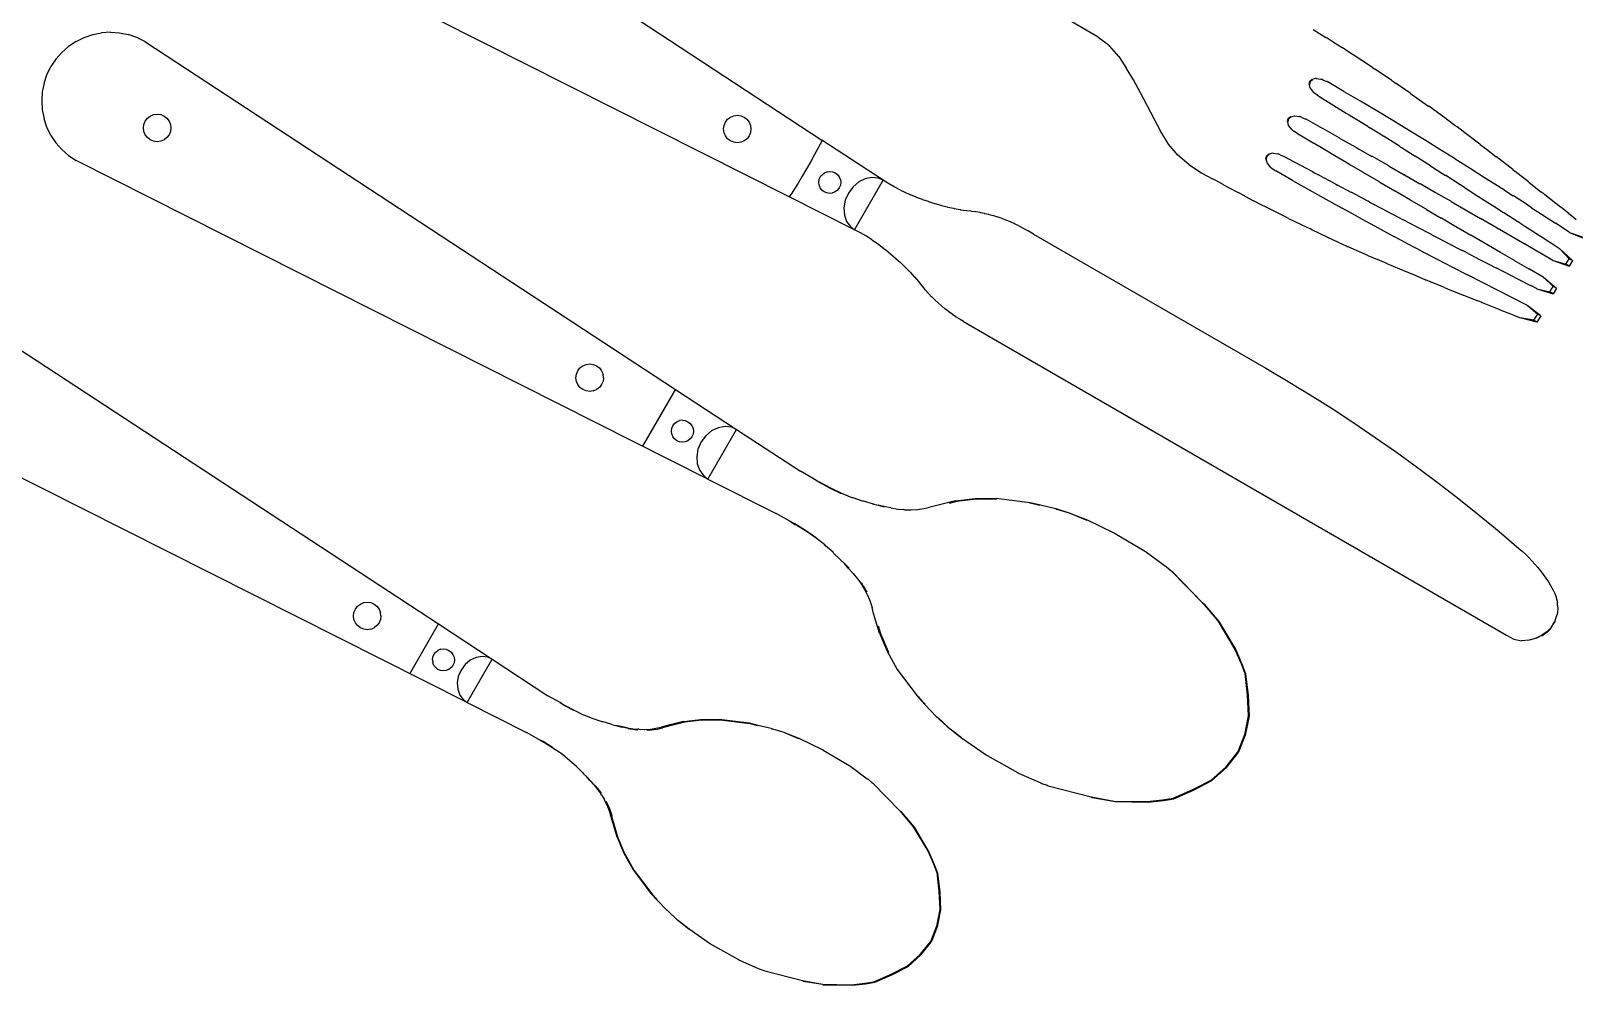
# Model space of a CAD drawing. Header units: metres. Extents: x 244.4 to 340.3, y -4.1 to 64.3.
# Drawn here: x 262.3737 to 262.5879, y 60.5391 to 60.6716 of the extents above; entities that cross this region are included whole.
import ezdxf

# ---------------------------------------------------------------- set-up
doc = ezdxf.new("R2010")
doc.units = ezdxf.units.M
doc.layers.add('Edges', color=7, linetype='Continuous')

msp = doc.modelspace()

# ---------------------------------------------------------------- linework, layer by layer
at = {"layer": 'Edges'}
for p, q in [((262.4099, 60.7047), (262.4835, 60.65644)), ((262.47895, 60.64856), (262.40036, 60.68817)), ((262.52186, 60.67073), (262.5165, 60.67381)), ((262.38227, 60.67108), (262.38349, 60.67132)), ((262.38474, 60.6714), (262.38349, 60.67132)), ((262.38474, 60.6714), (262.38598, 60.67132)), ((262.38598, 60.67132), (262.38721, 60.67108)), ((262.55168, 60.67178), (262.55346, 60.67067)), ((262.37893, 60.66943), (262.37799, 60.66861)), ((262.37997, 60.67012), (262.37893, 60.66943)), ((262.37997, 60.67012), (262.38108, 60.67068)), ((262.38108, 60.67068), (262.38227, 60.67108)), ((262.38839, 60.67068), (262.38721, 60.67108)), ((262.38951, 60.67012), (262.38839, 60.67068)), ((262.38951, 60.67012), (262.47165, 60.61628)), ((262.52186, 60.67073), (262.52302, 60.66982)), ((262.52302, 60.66982), (262.52327, 60.66962)), ((262.52339, 60.66953), (262.52327, 60.66962)), ((262.52471, 60.66805), (262.52339, 60.66953)), ((262.55364, 60.67056), (262.55346, 60.67067)), ((262.55448, 60.67004), (262.55364, 60.67056)), ((262.55452, 60.67001), (262.55448, 60.67004)), ((262.55452, 60.67001), (262.55569, 60.66927)), ((262.55679, 60.66856), (262.55569, 60.66927)), ((262.37717, 60.66767), (262.37647, 60.66663)), ((262.37717, 60.66767), (262.37799, 60.66861)), ((262.52471, 60.66805), (262.52579, 60.66638)), ((262.55724, 60.66827), (262.55679, 60.66856)), ((262.55994, 60.6665), (262.55724, 60.66827)), ((262.37552, 60.66433), (262.37592, 60.66551)), ((262.37592, 60.66551), (262.37647, 60.66663)), ((262.52674, 60.6648), (262.52579, 60.66638)), ((262.55121, 60.66459), (262.55154, 60.66489)), ((262.55125, 60.66457), (262.55158, 60.66486)), ((262.55154, 60.66489), (262.55158, 60.66486)), ((262.55206, 60.66501), (262.55158, 60.66486)), ((262.55211, 60.66499), (262.55206, 60.66501)), ((262.55211, 60.66499), (262.55277, 60.66491)), ((262.55277, 60.66491), (262.55282, 60.66488)), ((262.55309, 60.66477), (262.55282, 60.66488)), ((262.55994, 60.6665), (262.56026, 60.66629)), ((262.56257, 60.66473), (262.56026, 60.66629)), ((262.37528, 60.66311), (262.37519, 60.66186)), ((262.37552, 60.66433), (262.37528, 60.66311)), ((262.5277, 60.66299), (262.52674, 60.6648)), ((262.52961, 60.6594), (262.5277, 60.66299)), ((262.55112, 60.66416), (262.55121, 60.66459)), ((262.55116, 60.66414), (262.55112, 60.66416)), ((262.55125, 60.66457), (262.55116, 60.66414)), ((262.55127, 60.66364), (262.55116, 60.66414)), ((262.55132, 60.66362), (262.55127, 60.66364)), ((262.55172, 60.66308), (262.55132, 60.66362)), ((262.55172, 60.66308), (262.55176, 60.66305)), ((262.55176, 60.66305), (262.552, 60.66288)), ((262.552, 60.66288), (262.55248, 60.66253)), ((262.55309, 60.66477), (262.55364, 60.66454)), ((262.55596, 60.66318), (262.55364, 60.66454)), ((262.556, 60.66315), (262.55596, 60.66318)), ((262.55824, 60.66182), (262.556, 60.66315)), ((262.56261, 60.66471), (262.56257, 60.66473)), ((262.56261, 60.66471), (262.563, 60.66443)), ((262.563, 60.66443), (262.56321, 60.6643)), ((262.56515, 60.66295), (262.56321, 60.6643)), ((262.5652, 60.66292), (262.56515, 60.66295)), ((262.5652, 60.66292), (262.56722, 60.66148)), ((262.37519, 60.66186), (262.37528, 60.66061)), ((262.37528, 60.66061), (262.37552, 60.65939)), ((262.55248, 60.66253), (262.55627, 60.66018)), ((262.5605, 60.66048), (262.55824, 60.66182)), ((262.56722, 60.66148), (262.56748, 60.6613)), ((262.56748, 60.6613), (262.56768, 60.66116)), ((262.56773, 60.66113), (262.56768, 60.66116)), ((262.57016, 60.65936), (262.56773, 60.66113)), ((262.37592, 60.65821), (262.37552, 60.65939)), ((262.38931, 60.65812), (262.38937, 60.65861)), ((262.38937, 60.65861), (262.38956, 60.65907)), ((262.38956, 60.65907), (262.38987, 60.65947)), ((262.38987, 60.65947), (262.39026, 60.65977)), ((262.39026, 60.65977), (262.39072, 60.65996)), ((262.39072, 60.65996), (262.39122, 60.66003)), ((262.39122, 60.66003), (262.39171, 60.65996)), ((262.39171, 60.65996), (262.39217, 60.65977)), ((262.39217, 60.65977), (262.39257, 60.65947)), ((262.39257, 60.65947), (262.39287, 60.65907)), ((262.39287, 60.65907), (262.39306, 60.65861)), ((262.39306, 60.65861), (262.39312, 60.65812)), ((262.46984, 60.65797), (262.46991, 60.65846)), ((262.46991, 60.65846), (262.4701, 60.65892)), ((262.4701, 60.65892), (262.47041, 60.65932)), ((262.47041, 60.65932), (262.4708, 60.65962)), ((262.4708, 60.65962), (262.47126, 60.65981)), ((262.47126, 60.65981), (262.47175, 60.65988)), ((262.47175, 60.65988), (262.47224, 60.65982)), ((262.47224, 60.65982), (262.4727, 60.65963)), ((262.4727, 60.65963), (262.47309, 60.65932)), ((262.47309, 60.65932), (262.4734, 60.65893)), ((262.4734, 60.65893), (262.47359, 60.65847)), ((262.47359, 60.65847), (262.47359, 60.65843)), ((262.47359, 60.65843), (262.47365, 60.65797)), ((262.53056, 60.6576), (262.52961, 60.6594)), ((262.54812, 60.65898), (262.54822, 60.65941)), ((262.54816, 60.65895), (262.54812, 60.65898)), ((262.54826, 60.65938), (262.54816, 60.65895)), ((262.54828, 60.65846), (262.54816, 60.65895)), ((262.54822, 60.65941), (262.54854, 60.6597)), ((262.54826, 60.65938), (262.54859, 60.65968)), ((262.54832, 60.65843), (262.54828, 60.65846)), ((262.54872, 60.65789), (262.54832, 60.65843)), ((262.54854, 60.6597), (262.54859, 60.65968)), ((262.54859, 60.65968), (262.54907, 60.65982)), ((262.54907, 60.65982), (262.54911, 60.6598)), ((262.54911, 60.6598), (262.54978, 60.65972)), ((262.54978, 60.65972), (262.54982, 60.6597)), ((262.55009, 60.65958), (262.54982, 60.6597)), ((262.55009, 60.65958), (262.55065, 60.65935)), ((262.55069, 60.65933), (262.55065, 60.65935)), ((262.55299, 60.65803), (262.55069, 60.65933)), ((262.55627, 60.66018), (262.55661, 60.65997)), ((262.55661, 60.65997), (262.55703, 60.65971)), ((262.55707, 60.65968), (262.55703, 60.65971)), ((262.55926, 60.65832), (262.55707, 60.65968)), ((262.56273, 60.65914), (262.5605, 60.66048)), ((262.56494, 60.6578), (262.56273, 60.65914)), ((262.57016, 60.65936), (262.5702, 60.65933)), ((262.57135, 60.65847), (262.5702, 60.65933)), ((262.57165, 60.65826), (262.57135, 60.65847)), ((262.37647, 60.65709), (262.37592, 60.65821)), ((262.37647, 60.65709), (262.37717, 60.65605)), ((262.38937, 60.65763), (262.38931, 60.65812)), ((262.38956, 60.65717), (262.38937, 60.65763)), ((262.38987, 60.65677), (262.38956, 60.65717)), ((262.39026, 60.65647), (262.38987, 60.65677)), ((262.39072, 60.65628), (262.39026, 60.65647)), ((262.39122, 60.65621), (262.39072, 60.65628)), ((262.39171, 60.65628), (262.39122, 60.65621)), ((262.39217, 60.65647), (262.39171, 60.65628)), ((262.39257, 60.65677), (262.39217, 60.65647)), ((262.39287, 60.65717), (262.39257, 60.65677)), ((262.39306, 60.65763), (262.39287, 60.65717)), ((262.39312, 60.65812), (262.39306, 60.65763)), ((262.46992, 60.65746), (262.46984, 60.65797)), ((262.47009, 60.65702), (262.46992, 60.65746)), ((262.47039, 60.65662), (262.47009, 60.65702)), ((262.47079, 60.65632), (262.47039, 60.65662)), ((262.47125, 60.65613), (262.47079, 60.65632)), ((262.4727, 60.65632), (262.47227, 60.65614)), ((262.4731, 60.65662), (262.4727, 60.65632)), ((262.4734, 60.65702), (262.4731, 60.65662)), ((262.47359, 60.65748), (262.4734, 60.65702)), ((262.47365, 60.65797), (262.47359, 60.65748)), ((262.48346, 60.65629), (262.48326, 60.65588)), ((262.4835, 60.65644), (262.48346, 60.65629)), ((262.49198, 60.65089), (262.4835, 60.65644)), ((262.53162, 60.65588), (262.53056, 60.6576)), ((262.54877, 60.65787), (262.54872, 60.65789)), ((262.54877, 60.65787), (262.549, 60.65769)), ((262.54948, 60.65733), (262.549, 60.65769)), ((262.54952, 60.65731), (262.54948, 60.65733)), ((262.55179, 60.65596), (262.54952, 60.65731)), ((262.55302, 60.65802), (262.55299, 60.65803)), ((262.5553, 60.65673), (262.55302, 60.65802)), ((262.5553, 60.65673), (262.55535, 60.6567)), ((262.55535, 60.6567), (262.55759, 60.65543)), ((262.55926, 60.65832), (262.55931, 60.65829)), ((262.55931, 60.65829), (262.55942, 60.65822)), ((262.55942, 60.65822), (262.55962, 60.6581)), ((262.56147, 60.65694), (262.55962, 60.6581)), ((262.56152, 60.65692), (262.56147, 60.65694)), ((262.56366, 60.65557), (262.56152, 60.65692)), ((262.56712, 60.65647), (262.56494, 60.6578)), ((262.56928, 60.65514), (262.56712, 60.65647)), ((262.5725, 60.65761), (262.57165, 60.65826)), ((262.57255, 60.65759), (262.5725, 60.65761)), ((262.57481, 60.65586), (262.57255, 60.65759)), ((262.37717, 60.65605), (262.37799, 60.65511)), ((262.37799, 60.65511), (262.37893, 60.65429)), ((262.37893, 60.65429), (262.37997, 60.6536)), ((262.47174, 60.65607), (262.47125, 60.65613)), ((262.47224, 60.65613), (262.47174, 60.65607)), ((262.47227, 60.65614), (262.47224, 60.65613)), ((262.48248, 60.65441), (262.48194, 60.65345)), ((262.48293, 60.65524), (262.48248, 60.65441)), ((262.48326, 60.65588), (262.48293, 60.65524)), ((262.53291, 60.65436), (262.53162, 60.65588)), ((262.53443, 60.65303), (262.53291, 60.65436)), ((262.54512, 60.65378), (262.54522, 60.65421)), ((262.54526, 60.65419), (262.54517, 60.65376)), ((262.54522, 60.65421), (262.54554, 60.65451)), ((262.54526, 60.65419), (262.54559, 60.65449)), ((262.54554, 60.65451), (262.54559, 60.65449)), ((262.54607, 60.65463), (262.54559, 60.65449)), ((262.54612, 60.65461), (262.54607, 60.65463)), ((262.54612, 60.65461), (262.54678, 60.65453)), ((262.54678, 60.65453), (262.54682, 60.6545)), ((262.54709, 60.65439), (262.54682, 60.6545)), ((262.54709, 60.65439), (262.54765, 60.65416)), ((262.54765, 60.65416), (262.54828, 60.65382)), ((262.55182, 60.65595), (262.55179, 60.65596)), ((262.55408, 60.65461), (262.55182, 60.65595)), ((262.55408, 60.65461), (262.55413, 60.65459)), ((262.55635, 60.65328), (262.55413, 60.65459)), ((262.55764, 60.65541), (262.55759, 60.65543)), ((262.55776, 60.65534), (262.55764, 60.65541)), ((262.55776, 60.65534), (262.55796, 60.65522)), ((262.55796, 60.65522), (262.55985, 60.65415)), ((262.5599, 60.65413), (262.55985, 60.65415)), ((262.5637, 60.65555), (262.56366, 60.65557)), ((262.56377, 60.6555), (262.5637, 60.65555)), ((262.56377, 60.6555), (262.56404, 60.65534)), ((262.56404, 60.65534), (262.56582, 60.65421)), ((262.56586, 60.65419), (262.56582, 60.65421)), ((262.56796, 60.65286), (262.56586, 60.65419)), ((262.57141, 60.65382), (262.56928, 60.65514)), ((262.57486, 60.65584), (262.57481, 60.65586)), ((262.57486, 60.65584), (262.57541, 60.65541)), ((262.57541, 60.65541), (262.57573, 60.65517)), ((262.57573, 60.65517), (262.57709, 60.65411)), ((262.46767, 60.60938), (262.37997, 60.6536)), ((262.48135, 60.65242), (262.48076, 60.65141)), ((262.48194, 60.65345), (262.48135, 60.65242)), ((262.48383, 60.65188), (262.48419, 60.65203)), ((262.48419, 60.65203), (262.48429, 60.65204)), ((262.48429, 60.65204), (262.48459, 60.65209)), ((262.48459, 60.65209), (262.48498, 60.65204)), ((262.48498, 60.65204), (262.48535, 60.65188)), ((262.53443, 60.65303), (262.53619, 60.65189)), ((262.54517, 60.65376), (262.54512, 60.65378)), ((262.54528, 60.65326), (262.54517, 60.65376)), ((262.54533, 60.65324), (262.54528, 60.65326)), ((262.54573, 60.6527), (262.54533, 60.65324)), ((262.54577, 60.65268), (262.54573, 60.6527)), ((262.54577, 60.65268), (262.54601, 60.6525)), ((262.54601, 60.6525), (262.54649, 60.65215)), ((262.54883, 60.65083), (262.54649, 60.65215)), ((262.54828, 60.65382), (262.55158, 60.65205)), ((262.55158, 60.65205), (262.55193, 60.65186)), ((262.55639, 60.65325), (262.55635, 60.65328)), ((262.55651, 60.65318), (262.55639, 60.65325)), ((262.55672, 60.65306), (262.55651, 60.65318)), ((262.55859, 60.65196), (262.55672, 60.65306)), ((262.56209, 60.65288), (262.5599, 60.65413)), ((262.56214, 60.65286), (262.56209, 60.65288)), ((262.56222, 60.65281), (262.56214, 60.65286)), ((262.56222, 60.65281), (262.56431, 60.65162)), ((262.56796, 60.65286), (262.568, 60.65284)), ((262.56808, 60.65279), (262.568, 60.65284)), ((262.56808, 60.65279), (262.56838, 60.6526)), ((262.56838, 60.6526), (262.57007, 60.65152)), ((262.57141, 60.65382), (262.57346, 60.65253)), ((262.57346, 60.65253), (262.57548, 60.65125)), ((262.57714, 60.65409), (262.57709, 60.65411)), ((262.57939, 60.65234), (262.57714, 60.65409)), ((262.57939, 60.65234), (262.57974, 60.65206)), ((262.58158, 60.65062), (262.57974, 60.65206)), ((262.4802, 60.65046), (262.47971, 60.64966)), ((262.48076, 60.65141), (262.4802, 60.65046)), ((262.48306, 60.65056), (262.48312, 60.65095)), ((262.48311, 60.65016), (262.48306, 60.65056)), ((262.48315, 60.65007), (262.48311, 60.65016)), ((262.48312, 60.65095), (262.48327, 60.65132)), ((262.48326, 60.6498), (262.48315, 60.65007)), ((262.48327, 60.65132), (262.48351, 60.65163)), ((262.48351, 60.65163), (262.48383, 60.65188)), ((262.48535, 60.65188), (262.48566, 60.65164)), ((262.48566, 60.65164), (262.48591, 60.65132)), ((262.48591, 60.65132), (262.48604, 60.651)), ((262.48606, 60.65016), (262.48591, 60.64979)), ((262.48604, 60.651), (262.48606, 60.65096)), ((262.48606, 60.65096), (262.48611, 60.65056)), ((262.48611, 60.65056), (262.48606, 60.65016)), ((262.48781, 60.64994), (262.48717, 60.64907)), ((262.48862, 60.65062), (262.48781, 60.64994)), ((262.488, 60.64399), (262.49198, 60.65089)), ((262.48952, 60.65107), (262.48862, 60.65062)), ((262.49044, 60.65125), (262.48952, 60.65107)), ((262.49132, 60.65115), (262.49044, 60.65125)), ((262.49198, 60.65089), (262.49132, 60.65115)), ((262.49264, 60.65045), (262.49198, 60.65089)), ((262.49354, 60.64992), (262.49264, 60.65045)), ((262.49442, 60.64948), (262.49354, 60.64992)), ((262.53624, 60.65186), (262.53619, 60.65189)), ((262.53624, 60.65186), (262.53773, 60.65105)), ((262.53806, 60.65087), (262.53773, 60.65105)), ((262.53919, 60.65025), (262.53806, 60.65087)), ((262.53923, 60.65023), (262.53919, 60.65025)), ((262.53923, 60.65023), (262.54109, 60.64924)), ((262.54883, 60.65083), (262.55114, 60.64952)), ((262.55236, 60.65163), (262.55193, 60.65186)), ((262.55241, 60.65161), (262.55236, 60.65163)), ((262.55241, 60.65161), (262.55469, 60.65039)), ((262.55473, 60.65036), (262.55469, 60.65039)), ((262.55473, 60.65036), (262.55485, 60.6503)), ((262.55485, 60.6503), (262.55506, 60.65019)), ((262.55698, 60.64916), (262.55506, 60.65019)), ((262.55863, 60.65194), (262.55859, 60.65196)), ((262.56081, 60.65066), (262.55863, 60.65194)), ((262.56085, 60.65063), (262.56081, 60.65066)), ((262.56093, 60.65059), (262.56085, 60.65063)), ((262.56093, 60.65059), (262.56301, 60.64937)), ((262.56435, 60.6516), (262.56431, 60.65162)), ((262.56435, 60.6516), (262.56651, 60.65037)), ((262.56655, 60.65035), (262.56651, 60.65037)), ((262.56664, 60.6503), (262.56655, 60.65035)), ((262.56868, 60.64913), (262.56664, 60.6503)), ((262.57011, 60.6515), (262.57007, 60.65152)), ((262.57211, 60.65022), (262.57011, 60.6515)), ((262.57215, 60.6502), (262.57211, 60.65022)), ((262.57233, 60.65008), (262.57215, 60.6502)), ((262.57267, 60.64987), (262.57233, 60.65008)), ((262.57267, 60.64987), (262.57413, 60.64893)), ((262.57548, 60.65125), (262.57748, 60.64998)), ((262.57748, 60.64998), (262.57788, 60.64972)), ((262.58158, 60.65062), (262.58163, 60.65059)), ((262.58163, 60.65059), (262.5833, 60.64927)), ((262.47906, 60.64867), (262.47895, 60.64856)), ((262.488, 60.64399), (262.47895, 60.64856)), ((262.47932, 60.64905), (262.47906, 60.64867)), ((262.47971, 60.64966), (262.47932, 60.64905)), ((262.4835, 60.64948), (262.48326, 60.6498)), ((262.48382, 60.64924), (262.4835, 60.64948)), ((262.48419, 60.64909), (262.48382, 60.64924)), ((262.48458, 60.64903), (262.48419, 60.64909)), ((262.48493, 60.64908), (262.48458, 60.64903)), ((262.48498, 60.64909), (262.48493, 60.64908)), ((262.48535, 60.64924), (262.48498, 60.64909)), ((262.48567, 60.64948), (262.48535, 60.64924)), ((262.48591, 60.64979), (262.48567, 60.64948)), ((262.48673, 60.64807), (262.48654, 60.64704)), ((262.48717, 60.64907), (262.48673, 60.64807)), ((262.49442, 60.64948), (262.49448, 60.64944)), ((262.49448, 60.64944), (262.49483, 60.64928)), ((262.49483, 60.64928), (262.49489, 60.64924)), ((262.49489, 60.64924), (262.49568, 60.6489)), ((262.49568, 60.6489), (262.49574, 60.64887)), ((262.49574, 60.64887), (262.49653, 60.64855)), ((262.49653, 60.64855), (262.49659, 60.64852)), ((262.49659, 60.64852), (262.49739, 60.64823)), ((262.49739, 60.64823), (262.49745, 60.64819)), ((262.49745, 60.64819), (262.49826, 60.64793)), ((262.49826, 60.64793), (262.49831, 60.64789)), ((262.49831, 60.64789), (262.49913, 60.64765)), ((262.54109, 60.64924), (262.54127, 60.64914)), ((262.54214, 60.64867), (262.54127, 60.64914)), ((262.54214, 60.64867), (262.54218, 60.64865)), ((262.54218, 60.64865), (262.54341, 60.64801)), ((262.54458, 60.64741), (262.54341, 60.64801)), ((262.55114, 60.64952), (262.55344, 60.64824)), ((262.55344, 60.64824), (262.55571, 60.64698)), ((262.55703, 60.64914), (262.55698, 60.64916)), ((262.55926, 60.64795), (262.55703, 60.64914)), ((262.5593, 60.64793), (262.55926, 60.64795)), ((262.55938, 60.64789), (262.5593, 60.64793)), ((262.55965, 60.64774), (262.55938, 60.64789)), ((262.56152, 60.64676), (262.55965, 60.64774)), ((262.56305, 60.64934), (262.56301, 60.64937)), ((262.56519, 60.64809), (262.56305, 60.64934)), ((262.56523, 60.64806), (262.56519, 60.64809)), ((262.56532, 60.64802), (262.56523, 60.64806)), ((262.56735, 60.64683), (262.56532, 60.64802)), ((262.56873, 60.6491), (262.56868, 60.64913)), ((262.57078, 60.64793), (262.56873, 60.6491)), ((262.57082, 60.6479), (262.57078, 60.64793)), ((262.57082, 60.6479), (262.57492, 60.64555)), ((262.57413, 60.64893), (262.57418, 60.6489)), ((262.57418, 60.6489), (262.57614, 60.64764)), ((262.57825, 60.64948), (262.57788, 60.64972)), ((262.57825, 60.64948), (262.57946, 60.6487)), ((262.5795, 60.64867), (262.57946, 60.6487)), ((262.58142, 60.64743), (262.5795, 60.64867)), ((262.58369, 60.64897), (262.5833, 60.64927)), ((262.58381, 60.64887), (262.58369, 60.64897)), ((262.58385, 60.64884), (262.58381, 60.64887)), ((262.58601, 60.64713), (262.58385, 60.64884)), ((262.48654, 60.64704), (262.48661, 60.64603)), ((262.48661, 60.64603), (262.48692, 60.64514)), ((262.49913, 60.64765), (262.49919, 60.64762)), ((262.49919, 60.64762), (262.50001, 60.6474)), ((262.50001, 60.6474), (262.50007, 60.64736)), ((262.50007, 60.64736), (262.5009, 60.64717)), ((262.5009, 60.64717), (262.50095, 60.64714)), ((262.50095, 60.64714), (262.50178, 60.64697)), ((262.50178, 60.64697), (262.50184, 60.64693)), ((262.50184, 60.64693), (262.50268, 60.64679)), ((262.50268, 60.64679), (262.50273, 60.64676)), ((262.50273, 60.64676), (262.50357, 60.64664)), ((262.50363, 60.64661), (262.50357, 60.64664)), ((262.50419, 60.64657), (262.50363, 60.64661)), ((262.50425, 60.64654), (262.50419, 60.64657)), ((262.50481, 60.64648), (262.50425, 60.64654)), ((262.50487, 60.64645), (262.50481, 60.64648)), ((262.50544, 60.64637), (262.50487, 60.64645)), ((262.50549, 60.64634), (262.50544, 60.64637)), ((262.50605, 60.64624), (262.50549, 60.64634)), ((262.50611, 60.64621), (262.50605, 60.64624)), ((262.50667, 60.6461), (262.50611, 60.64621)), ((262.50673, 60.64606), (262.50667, 60.6461)), ((262.50728, 60.64593), (262.50673, 60.64606)), ((262.50734, 60.6459), (262.50728, 60.64593)), ((262.50789, 60.64574), (262.50734, 60.6459)), ((262.50795, 60.64571), (262.50789, 60.64574)), ((262.5085, 60.64554), (262.50795, 60.64571)), ((262.54505, 60.64716), (262.54458, 60.64741)), ((262.54792, 60.64572), (262.54505, 60.64716)), ((262.54828, 60.64554), (262.54792, 60.64572)), ((262.55797, 60.64574), (262.55571, 60.64698)), ((262.55797, 60.64574), (262.56022, 60.64451)), ((262.56152, 60.64676), (262.56156, 60.64674)), ((262.56156, 60.64674), (262.56375, 60.64559)), ((262.5638, 60.64556), (262.56375, 60.64559)), ((262.5674, 60.6468), (262.56735, 60.64683)), ((262.5674, 60.6468), (262.56944, 60.64561)), ((262.56949, 60.64559), (262.56944, 60.64561)), ((262.57151, 60.64441), (262.56949, 60.64559)), ((262.57614, 60.64764), (262.57618, 60.64762)), ((262.57618, 60.64762), (262.57653, 60.64739)), ((262.57653, 60.64739), (262.57691, 60.64715)), ((262.57691, 60.64715), (262.57812, 60.64637)), ((262.57816, 60.64634), (262.57812, 60.64637)), ((262.58008, 60.6451), (262.57816, 60.64634)), ((262.58142, 60.64743), (262.58146, 60.6474)), ((262.58201, 60.64704), (262.58146, 60.6474)), ((262.58201, 60.64704), (262.58337, 60.64616)), ((262.58337, 60.64616), (262.5853, 60.6449)), ((262.58606, 60.6471), (262.58601, 60.64713)), ((262.58715, 60.64623), (262.58606, 60.6471)), ((262.58715, 60.64623), (262.58758, 60.6459)), ((262.58758, 60.6459), (262.58821, 60.64539)), ((262.48692, 60.64514), (262.48744, 60.64443)), ((262.48744, 60.64443), (262.488, 60.64399)), ((262.48886, 60.64356), (262.488, 60.64399)), ((262.48969, 60.64308), (262.48886, 60.64356)), ((262.50855, 60.6455), (262.5085, 60.64554)), ((262.50909, 60.64531), (262.50855, 60.6455)), ((262.50915, 60.64528), (262.50909, 60.64531)), ((262.50969, 60.64507), (262.50915, 60.64528)), ((262.50975, 60.64504), (262.50969, 60.64507)), ((262.51027, 60.64481), (262.50975, 60.64504)), ((262.51033, 60.64478), (262.51027, 60.64481)), ((262.51085, 60.64453), (262.51033, 60.64478)), ((262.51085, 60.64453), (262.51202, 60.64386)), ((262.51287, 60.64337), (262.51202, 60.64386)), ((262.54828, 60.64554), (262.55079, 60.64432)), ((262.55083, 60.64429), (262.55079, 60.64432)), ((262.55126, 60.64409), (262.55083, 60.64429)), ((262.55148, 60.64398), (262.55126, 60.64409)), ((262.55362, 60.64297), (262.55148, 60.64398)), ((262.56022, 60.64451), (262.56245, 60.6433)), ((262.56388, 60.64552), (262.5638, 60.64556)), ((262.56388, 60.64552), (262.5642, 60.64535)), ((262.5642, 60.64535), (262.56597, 60.64443)), ((262.56601, 60.6444), (262.56597, 60.64443)), ((262.56812, 60.64331), (262.56601, 60.6444)), ((262.57156, 60.64438), (262.57151, 60.64441)), ((262.57156, 60.64438), (262.57357, 60.64322)), ((262.57898, 60.6432), (262.57492, 60.64555)), ((262.58013, 60.64507), (262.58008, 60.6451)), ((262.58067, 60.64472), (262.58013, 60.64507)), ((262.58108, 60.64445), (262.58067, 60.64472)), ((262.58203, 60.64384), (262.58108, 60.64445)), ((262.58208, 60.64381), (262.58203, 60.64384)), ((262.58396, 60.64259), (262.58208, 60.64381)), ((262.58721, 60.64364), (262.5853, 60.6449)), ((262.58725, 60.64362), (262.58721, 60.64364)), ((262.58725, 60.64362), (262.58946, 60.64273)), ((262.58725, 60.64362), (262.58901, 60.64299)), ((262.49044, 60.64259), (262.48969, 60.64308)), ((262.49044, 60.64259), (262.4905, 60.64255)), ((262.4905, 60.64255), (262.49082, 60.64232)), ((262.49082, 60.64232), (262.49088, 60.64229)), ((262.49088, 60.64229), (262.49156, 60.64178)), ((262.49156, 60.64178), (262.49162, 60.64175)), ((262.49162, 60.64175), (262.49229, 60.64122)), ((262.51287, 60.64337), (262.5451, 60.62476)), ((262.55362, 60.64297), (262.55366, 60.64295)), ((262.55366, 60.64295), (262.55593, 60.64191)), ((262.55593, 60.64191), (262.55621, 60.64178)), ((262.55621, 60.64178), (262.55644, 60.64168)), ((262.55644, 60.64168), (262.55648, 60.64165)), ((262.55648, 60.64165), (262.55923, 60.64044)), ((262.56245, 60.6433), (262.56256, 60.64324)), ((262.56256, 60.64324), (262.56288, 60.64307)), ((262.56466, 60.64212), (262.56288, 60.64307)), ((262.56466, 60.64212), (262.56471, 60.64209)), ((262.56471, 60.64209), (262.56679, 60.64099)), ((262.56812, 60.64331), (262.56816, 60.64328)), ((262.56816, 60.64328), (262.56835, 60.64319)), ((262.56835, 60.64319), (262.56871, 60.643)), ((262.56871, 60.643), (262.57025, 60.6422)), ((262.57025, 60.6422), (262.5703, 60.64218)), ((262.5703, 60.64218), (262.57237, 60.64111)), ((262.57768, 60.64084), (262.57357, 60.64322)), ((262.58099, 60.64204), (262.57898, 60.6432)), ((262.58103, 60.64201), (262.58099, 60.64204)), ((262.58298, 60.64088), (262.58103, 60.64201)), ((262.58401, 60.64256), (262.58396, 60.64259)), ((262.58476, 60.64207), (262.58401, 60.64256)), ((262.5852, 60.64179), (262.58476, 60.64207)), ((262.58588, 60.64135), (262.5852, 60.64179)), ((262.58588, 60.64135), (262.58593, 60.64132)), ((262.58593, 60.64132), (262.58766, 60.6397)), ((262.58593, 60.64132), (262.58721, 60.63996)), ((262.49229, 60.64122), (262.49235, 60.64118)), ((262.49235, 60.64118), (262.49301, 60.64064)), ((262.49301, 60.64064), (262.49306, 60.6406)), ((262.49306, 60.6406), (262.4937, 60.64003)), ((262.4937, 60.64003), (262.49376, 60.64)), ((262.49376, 60.64), (262.49438, 60.63942)), ((262.49438, 60.63942), (262.49444, 60.63938)), ((262.49444, 60.63938), (262.49504, 60.63878)), ((262.55928, 60.64041), (262.55923, 60.64044)), ((262.55928, 60.64041), (262.5606, 60.63985)), ((262.56093, 60.6397), (262.5606, 60.63985)), ((262.56192, 60.63928), (262.56093, 60.6397)), ((262.56196, 60.63925), (262.56192, 60.63928)), ((262.56459, 60.63815), (262.56196, 60.63925)), ((262.56679, 60.64099), (262.56684, 60.64097)), ((262.56684, 60.64097), (262.56701, 60.64088)), ((262.56701, 60.64088), (262.56891, 60.63988)), ((262.56891, 60.63988), (262.57102, 60.63879)), ((262.57241, 60.64109), (262.57237, 60.64111)), ((262.57278, 60.6409), (262.57241, 60.64109)), ((262.57318, 60.64069), (262.57278, 60.6409)), ((262.57318, 60.64069), (262.57446, 60.64004)), ((262.57446, 60.64004), (262.57451, 60.64001)), ((262.57451, 60.64001), (262.57654, 60.63897)), ((262.57965, 60.63971), (262.57768, 60.64084)), ((262.57969, 60.63969), (262.57965, 60.63971)), ((262.57969, 60.63969), (262.58164, 60.63857)), ((262.58302, 60.64085), (262.58298, 60.64088)), ((262.58495, 60.63973), (262.58302, 60.64085)), ((262.58495, 60.63973), (262.58499, 60.63971)), ((262.58499, 60.63971), (262.58722, 60.63894)), ((262.58499, 60.63971), (262.58677, 60.6392)), ((262.58677, 60.6392), (262.58721, 60.63996)), ((262.58722, 60.63894), (262.58677, 60.6392)), ((262.58766, 60.6397), (262.58721, 60.63996)), ((262.58766, 60.6397), (262.58722, 60.63894)), ((262.49504, 60.63878), (262.49509, 60.63875)), ((262.49509, 60.63875), (262.49568, 60.63813)), ((262.49568, 60.63813), (262.49573, 60.63809)), ((262.49573, 60.63809), (262.49629, 60.63746)), ((262.49629, 60.63746), (262.49635, 60.63743)), ((262.49635, 60.63743), (262.49689, 60.63678)), ((262.56463, 60.63813), (262.56459, 60.63815)), ((262.56528, 60.63787), (262.56463, 60.63813)), ((262.56565, 60.63771), (262.56528, 60.63787)), ((262.56724, 60.63705), (262.56565, 60.63771)), ((262.56724, 60.63705), (262.56729, 60.63703)), ((262.56993, 60.63596), (262.56729, 60.63703)), ((262.57102, 60.63879), (262.57311, 60.63771)), ((262.57519, 60.63664), (262.57311, 60.63771)), ((262.57654, 60.63897), (262.57659, 60.63894)), ((262.57659, 60.63894), (262.57717, 60.63865)), ((262.5776, 60.63842), (262.57717, 60.63865)), ((262.57861, 60.63791), (262.5776, 60.63842)), ((262.57865, 60.63788), (262.57861, 60.63791)), ((262.58066, 60.63686), (262.57865, 60.63788)), ((262.58169, 60.63854), (262.58164, 60.63857)), ((262.58169, 60.63854), (262.58362, 60.63743)), ((262.58367, 60.63741), (262.58362, 60.63743)), ((262.58367, 60.63741), (262.58545, 60.63587)), ((262.58367, 60.63741), (262.585, 60.63613)), ((262.49689, 60.63678), (262.49695, 60.63674)), ((262.49695, 60.63674), (262.49747, 60.63608)), ((262.49753, 60.63604), (262.49747, 60.63608)), ((262.49787, 60.6356), (262.49753, 60.63604)), ((262.49793, 60.63557), (262.49787, 60.6356)), ((262.49828, 60.63514), (262.49793, 60.63557)), ((262.49834, 60.6351), (262.49828, 60.63514)), ((262.49871, 60.63469), (262.49834, 60.6351)), ((262.56993, 60.63596), (262.57034, 60.63578)), ((262.57034, 60.63578), (262.57252, 60.63491)), ((262.57252, 60.63491), (262.57256, 60.63489)), ((262.57256, 60.63489), (262.57454, 60.6341)), ((262.57726, 60.63559), (262.57519, 60.63664)), ((262.58136, 60.63352), (262.57726, 60.63559)), ((262.58066, 60.63686), (262.5807, 60.63683)), ((262.5807, 60.63683), (262.5815, 60.63643)), ((262.5815, 60.63643), (262.58197, 60.63618)), ((262.58269, 60.63582), (262.58197, 60.63618)), ((262.58269, 60.63582), (262.58273, 60.63579)), ((262.58273, 60.63579), (262.585, 60.6351)), ((262.58273, 60.63579), (262.58455, 60.63536)), ((262.58455, 60.63536), (262.585, 60.63613)), ((262.585, 60.6351), (262.58455, 60.63536)), ((262.58545, 60.63587), (262.585, 60.63613)), ((262.58545, 60.63587), (262.585, 60.6351)), ((262.49877, 60.63465), (262.49871, 60.63469)), ((262.49916, 60.63425), (262.49877, 60.63465)), ((262.49921, 60.63421), (262.49916, 60.63425)), ((262.49961, 60.63382), (262.49921, 60.63421)), ((262.49967, 60.63379), (262.49961, 60.63382)), ((262.50008, 60.63341), (262.49967, 60.63379)), ((262.50014, 60.63337), (262.50008, 60.63341)), ((262.50057, 60.63301), (262.50014, 60.63337)), ((262.50063, 60.63297), (262.50057, 60.63301)), ((262.50107, 60.63262), (262.50063, 60.63297)), ((262.57499, 60.63391), (262.57454, 60.6341)), ((262.57514, 60.63386), (262.57499, 60.63391)), ((262.57518, 60.63383), (262.57514, 60.63386)), ((262.57775, 60.63282), (262.57518, 60.63383)), ((262.5778, 60.63279), (262.57775, 60.63282)), ((262.5791, 60.63228), (262.5778, 60.63279)), ((262.58141, 60.63349), (262.58136, 60.63352)), ((262.58328, 60.63203), (262.58141, 60.63349)), ((262.58283, 60.63228), (262.58141, 60.63349)), ((262.36584, 60.63151), (262.43029, 60.58926)), ((262.50112, 60.63259), (262.50107, 60.63262)), ((262.50158, 60.63225), (262.50112, 60.63259)), ((262.50163, 60.63222), (262.50158, 60.63225)), ((262.5021, 60.63189), (262.50163, 60.63222)), ((262.50215, 60.63186), (262.5021, 60.63189)), ((262.50263, 60.63155), (262.50215, 60.63186)), ((262.50269, 60.63152), (262.50263, 60.63155)), ((262.50317, 60.63123), (262.50269, 60.63152)), ((262.50317, 60.63123), (262.57854, 60.58771)), ((262.57959, 60.63207), (262.5791, 60.63228)), ((262.58036, 60.63178), (262.57959, 60.63207)), ((262.5804, 60.63175), (262.58036, 60.63178)), ((262.58273, 60.63117), (262.5804, 60.63175)), ((262.58228, 60.63143), (262.5804, 60.63175)), ((262.58283, 60.63228), (262.58228, 60.63143)), ((262.58273, 60.63117), (262.58228, 60.63143)), ((262.58328, 60.63203), (262.58273, 60.63117)), ((262.58328, 60.63203), (262.58283, 60.63228)), ((262.44942, 60.62395), (262.44961, 60.62441)), ((262.44961, 60.62441), (262.44991, 60.6248)), ((262.44991, 60.6248), (262.45031, 60.6251)), ((262.45031, 60.6251), (262.45077, 60.6253)), ((262.45077, 60.6253), (262.45126, 60.62536)), ((262.45126, 60.62536), (262.45176, 60.6253)), ((262.45176, 60.6253), (262.45222, 60.6251)), ((262.45222, 60.6251), (262.45261, 60.6248)), ((262.45261, 60.6248), (262.45291, 60.62441)), ((262.45291, 60.62441), (262.45311, 60.62395)), ((262.5451, 60.62476), (262.5482, 60.62294)), ((262.44935, 60.62345), (262.44942, 60.62395)), ((262.44943, 60.62294), (262.44935, 60.62345)), ((262.44961, 60.6225), (262.44943, 60.62294)), ((262.44991, 60.6221), (262.44961, 60.6225)), ((262.45031, 60.6218), (262.44991, 60.6221)), ((262.45261, 60.6221), (262.45222, 60.6218)), ((262.45291, 60.6225), (262.45261, 60.6221)), ((262.45311, 60.62296), (262.45291, 60.6225)), ((262.45317, 60.62345), (262.45311, 60.62395)), ((262.45317, 60.62345), (262.45311, 60.62296)), ((262.5482, 60.62294), (262.55128, 60.62106)), ((262.45077, 60.62161), (262.45031, 60.6218)), ((262.45126, 60.62154), (262.45077, 60.62161)), ((262.45176, 60.62161), (262.45126, 60.62154)), ((262.45176, 60.62161), (262.45222, 60.6218)), ((262.46317, 60.62184), (262.45861, 60.61395)), ((262.55128, 60.62106), (262.55431, 60.61915)), ((262.55431, 60.61915), (262.55732, 60.61718)), ((262.43423, 60.57837), (262.35749, 60.61705)), ((262.46261, 60.61602), (262.46266, 60.61642)), ((262.46266, 60.61563), (262.46261, 60.61602)), ((262.46266, 60.61642), (262.46281, 60.61678)), ((262.46266, 60.61563), (262.46281, 60.61526)), ((262.46281, 60.61678), (262.46305, 60.6171)), ((262.46305, 60.6171), (262.46337, 60.61734)), ((262.46337, 60.61734), (262.46374, 60.6175)), ((262.46413, 60.61755), (262.46374, 60.6175)), ((262.46413, 60.61755), (262.46453, 60.6175)), ((262.46453, 60.6175), (262.4649, 60.61734)), ((262.4649, 60.61734), (262.46521, 60.6171)), ((262.46521, 60.6171), (262.46546, 60.61678)), ((262.46546, 60.61678), (262.46561, 60.61642)), ((262.46561, 60.61563), (262.46546, 60.61526)), ((262.46561, 60.61642), (262.46566, 60.61602)), ((262.46566, 60.61602), (262.46561, 60.61563)), ((262.46818, 60.61607), (262.46737, 60.6154)), ((262.46767, 60.60938), (262.47165, 60.61628)), ((262.4691, 60.61651), (262.46818, 60.61607)), ((262.47005, 60.61667), (262.4691, 60.61651)), ((262.47097, 60.61656), (262.47005, 60.61667)), ((262.47165, 60.61628), (262.47097, 60.61656)), ((262.47165, 60.61628), (262.4805, 60.61047)), ((262.55732, 60.61718), (262.56031, 60.61516)), ((262.46305, 60.61494), (262.46281, 60.61526)), ((262.46337, 60.6147), (262.46305, 60.61494)), ((262.46374, 60.61455), (262.46337, 60.6147)), ((262.46413, 60.61449), (262.46374, 60.61455)), ((262.46453, 60.61455), (262.46413, 60.61449)), ((262.4649, 60.6147), (262.46453, 60.61455)), ((262.46521, 60.61494), (262.4649, 60.6147)), ((262.46546, 60.61526), (262.46521, 60.61494)), ((262.46629, 60.61353), (262.46611, 60.61249)), ((262.46672, 60.61453), (262.46629, 60.61353)), ((262.46737, 60.6154), (262.46672, 60.61453)), ((262.56031, 60.61516), (262.56326, 60.61309)), ((262.46611, 60.61249), (262.4662, 60.61147)), ((262.4662, 60.61147), (262.46653, 60.61057)), ((262.56326, 60.61309), (262.56618, 60.61098)), ((262.46653, 60.61057), (262.46708, 60.60983)), ((262.46708, 60.60983), (262.46767, 60.60938)), ((262.46767, 60.60938), (262.47713, 60.60462)), ((262.48242, 60.60936), (262.4805, 60.61047)), ((262.48242, 60.60936), (262.48318, 60.60893)), ((262.48307, 60.60893), (262.48242, 60.60936)), ((262.56618, 60.61098), (262.56906, 60.60883)), ((262.4846, 60.60811), (262.48307, 60.60893)), ((262.48473, 60.6081), (262.48318, 60.60893)), ((262.48614, 60.60738), (262.4846, 60.60811)), ((262.48627, 60.60738), (262.48473, 60.6081)), ((262.48627, 60.60738), (262.48614, 60.60738)), ((262.48769, 60.60678), (262.48627, 60.60738)), ((262.56906, 60.60883), (262.57191, 60.60663)), ((262.48784, 60.60676), (262.48769, 60.60678)), ((262.48914, 60.60632), (262.48784, 60.60676)), ((262.48928, 60.6063), (262.48914, 60.60632)), ((262.4905, 60.60594), (262.48928, 60.6063)), ((262.4905, 60.60594), (262.49066, 60.60592)), ((262.4907, 60.60589), (262.49066, 60.60592)), ((262.4907, 60.60589), (262.49128, 60.60574)), ((262.49128, 60.60574), (262.49215, 60.6055)), ((262.49208, 60.60558), (262.49128, 60.60574)), ((262.49305, 60.60537), (262.49208, 60.60558)), ((262.49305, 60.60537), (262.49403, 60.60521)), ((262.49403, 60.60521), (262.49477, 60.60514)), ((262.49498, 60.60512), (262.49477, 60.60514)), ((262.49498, 60.60512), (262.49578, 60.60512)), ((262.49578, 60.60512), (262.49588, 60.60512)), ((262.49588, 60.60512), (262.49676, 60.60517)), ((262.49676, 60.60517), (262.49762, 60.60529)), ((262.49762, 60.60529), (262.49846, 60.60546)), ((262.49928, 60.60568), (262.49846, 60.60546)), ((262.50203, 60.60635), (262.49928, 60.60568)), ((262.50223, 60.60624), (262.50115, 60.60598)), ((262.50203, 60.60635), (262.50473, 60.60668)), ((262.50492, 60.60657), (262.50223, 60.60624)), ((262.50473, 60.60668), (262.50766, 60.60672)), ((262.50492, 60.60657), (262.50776, 60.60661)), ((262.50766, 60.60672), (262.51242, 60.60613)), ((262.51231, 60.60607), (262.5126, 60.60603)), ((262.51242, 60.60613), (262.51382, 60.60579)), ((262.5126, 60.60603), (262.51372, 60.60576)), ((262.51382, 60.60579), (262.51595, 60.60528)), ((262.51595, 60.60528), (262.51795, 60.60466)), ((262.51598, 60.60522), (262.51612, 60.60518)), ((262.51612, 60.60518), (262.51795, 60.60466)), ((262.57191, 60.60663), (262.57472, 60.60438)), ((262.47904, 60.60351), (262.47713, 60.60462)), ((262.47904, 60.60351), (262.4798, 60.60307)), ((262.47974, 60.60317), (262.47904, 60.60351)), ((262.48122, 60.60225), (262.47974, 60.60317)), ((262.48129, 60.60214), (262.4798, 60.60307)), ((262.51795, 60.60466), (262.51812, 60.60456)), ((262.51812, 60.60456), (262.52027, 60.60368)), ((262.51812, 60.60456), (262.5203, 60.6037)), ((262.5203, 60.6037), (262.52402, 60.60193)), ((262.57472, 60.60438), (262.5775, 60.60209)), ((262.48262, 60.60128), (262.48122, 60.60225)), ((262.48268, 60.60117), (262.48129, 60.60214)), ((262.48268, 60.60117), (262.48262, 60.60128)), ((262.48392, 60.60024), (262.48268, 60.60117)), ((262.52402, 60.60193), (262.52404, 60.6019)), ((262.52404, 60.6019), (262.52418, 60.60183)), ((262.52418, 60.60183), (262.52841, 60.5993)), ((262.5775, 60.60209), (262.58024, 60.59976)), ((262.484, 60.60012), (262.48392, 60.60024)), ((262.48504, 60.59922), (262.484, 60.60012)), ((262.48512, 60.5991), (262.48504, 60.59922)), ((262.48605, 60.59821), (262.48512, 60.5991)), ((262.52841, 60.5993), (262.52856, 60.59922)), ((262.52856, 60.59922), (262.53117, 60.59729)), ((262.58024, 60.59976), (262.5807, 60.59935)), ((262.5807, 60.59935), (262.58116, 60.59893)), ((262.58116, 60.59893), (262.58162, 60.59848)), ((262.58162, 60.59848), (262.58205, 60.59803)), ((262.48615, 60.59809), (262.48605, 60.59821)), ((262.48615, 60.59809), (262.48662, 60.59764)), ((262.48662, 60.59764), (262.48726, 60.597)), ((262.48716, 60.59703), (262.48662, 60.59764)), ((262.48783, 60.59629), (262.48716, 60.59703)), ((262.53117, 60.59729), (262.53132, 60.59721)), ((262.53132, 60.59721), (262.53191, 60.59667)), ((262.53191, 60.59667), (262.53636, 60.59215)), ((262.53191, 60.59667), (262.53206, 60.59659)), ((262.53206, 60.59659), (262.53636, 60.59215)), ((262.58205, 60.59803), (262.58247, 60.59757)), ((262.58247, 60.59757), (262.58287, 60.5971)), ((262.58287, 60.5971), (262.58325, 60.59662)), ((262.58325, 60.59662), (262.58363, 60.59612)), ((262.48783, 60.59629), (262.48845, 60.59552)), ((262.48845, 60.59552), (262.48889, 60.59491)), ((262.489, 60.59473), (262.48889, 60.59491)), ((262.48895, 60.59498), (262.48909, 60.59479)), ((262.489, 60.59473), (262.48941, 60.59404)), ((262.4892, 60.59462), (262.48909, 60.59479)), ((262.4892, 60.59462), (262.48961, 60.59393)), ((262.58363, 60.59612), (262.58399, 60.59562)), ((262.58399, 60.59562), (262.58433, 60.59511)), ((262.58433, 60.59511), (262.58465, 60.59459)), ((262.58465, 60.59459), (262.585, 60.59397)), ((262.41903, 60.59173), (262.41943, 60.59203)), ((262.41943, 60.59203), (262.41989, 60.59222)), ((262.41989, 60.59222), (262.42038, 60.59229)), ((262.42038, 60.59229), (262.42088, 60.59222)), ((262.42088, 60.59222), (262.42134, 60.59203)), ((262.42134, 60.59203), (262.42173, 60.59173)), ((262.48941, 60.59404), (262.48946, 60.59396)), ((262.48946, 60.59396), (262.48985, 60.59317)), ((262.48961, 60.59393), (262.48966, 60.59384)), ((262.48966, 60.59384), (262.48971, 60.59373)), ((262.48985, 60.59317), (262.49018, 60.59236)), ((262.49018, 60.59236), (262.49045, 60.59155)), ((262.53636, 60.59215), (262.53846, 60.58968)), ((262.53636, 60.59215), (262.5365, 60.59207)), ((262.5365, 60.59207), (262.53859, 60.5896)), ((262.585, 60.59397), (262.58521, 60.59351)), ((262.58521, 60.59351), (262.58536, 60.59313)), ((262.58536, 60.59313), (262.58558, 60.59226)), ((262.58561, 60.59181), (262.58558, 60.59226)), ((262.41847, 60.59038), (262.41854, 60.59087)), ((262.41854, 60.58989), (262.41847, 60.59038)), ((262.41854, 60.59087), (262.41873, 60.59134)), ((262.41873, 60.58943), (262.41854, 60.58989)), ((262.41873, 60.59134), (262.41903, 60.59173)), ((262.42173, 60.59173), (262.42204, 60.59134)), ((262.42204, 60.59134), (262.42223, 60.59087)), ((262.42223, 60.58989), (262.42204, 60.58943)), ((262.42229, 60.59038), (262.42223, 60.59087)), ((262.42229, 60.59038), (262.42223, 60.58989)), ((262.49067, 60.59073), (262.49045, 60.59155)), ((262.49147, 60.58799), (262.49067, 60.59073)), ((262.58521, 60.58959), (262.58551, 60.59044)), ((262.58551, 60.59044), (262.58555, 60.59057)), ((262.58565, 60.59133), (262.58555, 60.59057)), ((262.58561, 60.59181), (262.58565, 60.59133)), ((262.41903, 60.58903), (262.41873, 60.58943)), ((262.41943, 60.58873), (262.41903, 60.58903)), ((262.41989, 60.58854), (262.41943, 60.58873)), ((262.42038, 60.58847), (262.41989, 60.58854)), ((262.42088, 60.58854), (262.42038, 60.58847)), ((262.42088, 60.58854), (262.42134, 60.58873)), ((262.42173, 60.58903), (262.42134, 60.58873)), ((262.42204, 60.58943), (262.42173, 60.58903)), ((262.4263, 60.58236), (262.43029, 60.58926)), ((262.43029, 60.58926), (262.43771, 60.5844)), ((262.49166, 60.58788), (262.49136, 60.58894)), ((262.49147, 60.58799), (262.49253, 60.58549)), ((262.49272, 60.58538), (262.49166, 60.58788)), ((262.53846, 60.58968), (262.54081, 60.58573)), ((262.53859, 60.5896), (262.54093, 60.58566)), ((262.58413, 60.58817), (262.58338, 60.58765)), ((262.58342, 60.58762), (262.58416, 60.58815)), ((262.5847, 60.58878), (262.58413, 60.58817)), ((262.58416, 60.58815), (262.58424, 60.58824)), ((262.5847, 60.58878), (262.58424, 60.58824)), ((262.58475, 60.58879), (262.5847, 60.58878)), ((262.58475, 60.58879), (262.58477, 60.58881)), ((262.58477, 60.58881), (262.5851, 60.58936)), ((262.58508, 60.58938), (262.58521, 60.58959)), ((262.58521, 60.58959), (262.5851, 60.58936)), ((262.42988, 60.58536), (262.43019, 60.5856)), ((262.43056, 60.58575), (262.43019, 60.5856)), ((262.43056, 60.58575), (262.43096, 60.5858)), ((262.43096, 60.5858), (262.43135, 60.58575)), ((262.43135, 60.58575), (262.43172, 60.5856)), ((262.43172, 60.5856), (262.43204, 60.58536)), ((262.54081, 60.58573), (262.54168, 60.58377)), ((262.54093, 60.58566), (262.5418, 60.5837)), ((262.57854, 60.58771), (262.57952, 60.58717)), ((262.57952, 60.58717), (262.58059, 60.58692)), ((262.58166, 60.58701), (262.58059, 60.58692)), ((262.58193, 60.58712), (262.58166, 60.58701)), ((262.58193, 60.58712), (262.58253, 60.58727)), ((262.58253, 60.58727), (262.58338, 60.58765)), ((262.58258, 60.58724), (262.58253, 60.58727)), ((262.58277, 60.58733), (262.58258, 60.58724)), ((262.58338, 60.58765), (262.58277, 60.58733)), ((262.58342, 60.58762), (262.58338, 60.58765)), ((262.42943, 60.58428), (262.42948, 60.58467)), ((262.42943, 60.58428), (262.42948, 60.58388)), ((262.42948, 60.58467), (262.42963, 60.58504)), ((262.42963, 60.58351), (262.42948, 60.58388)), ((262.42963, 60.58504), (262.42988, 60.58536)), ((262.42988, 60.5832), (262.42963, 60.58351)), ((262.43204, 60.58536), (262.43228, 60.58504)), ((262.43228, 60.58351), (262.43204, 60.5832)), ((262.43228, 60.58504), (262.43243, 60.58467)), ((262.43243, 60.58388), (262.43228, 60.58351)), ((262.43243, 60.58467), (262.43248, 60.58428)), ((262.43248, 60.58428), (262.43243, 60.58388)), ((262.43396, 60.58363), (262.4334, 60.58287)), ((262.43468, 60.58422), (262.43396, 60.58363)), ((262.43423, 60.57837), (262.43771, 60.5844)), ((262.43548, 60.5846), (262.43468, 60.58422)), ((262.43632, 60.58474), (262.43548, 60.5846)), ((262.43711, 60.58465), (262.43632, 60.58474)), ((262.43771, 60.5844), (262.43711, 60.58465)), ((262.43771, 60.5844), (262.44546, 60.57931)), ((262.49253, 60.58549), (262.49396, 60.58292)), ((262.49272, 60.58538), (262.49275, 60.58533)), ((262.54168, 60.58377), (262.5422, 60.5824)), ((262.5418, 60.5837), (262.54231, 60.58233)), ((262.43019, 60.58295), (262.42988, 60.5832)), ((262.43056, 60.5828), (262.43019, 60.58295)), ((262.43096, 60.58275), (262.43056, 60.5828)), ((262.43135, 60.5828), (262.43096, 60.58275)), ((262.43172, 60.58295), (262.43135, 60.5828)), ((262.43204, 60.5832), (262.43172, 60.58295)), ((262.43302, 60.58199), (262.43287, 60.58108)), ((262.4334, 60.58287), (262.43302, 60.58199)), ((262.49396, 60.58292), (262.49685, 60.57908)), ((262.5422, 60.5824), (262.54254, 60.57941)), ((262.54231, 60.58233), (262.54265, 60.57935)), ((262.43287, 60.58108), (262.43294, 60.58019)), ((262.43294, 60.58019), (262.43323, 60.5794)), ((262.43323, 60.5794), (262.43371, 60.57876)), ((262.44714, 60.57835), (262.44546, 60.57931)), ((262.49685, 60.57921), (262.49703, 60.57897)), ((262.54254, 60.57941), (262.54268, 60.57653)), ((262.54265, 60.57935), (262.5428, 60.57647)), ((262.43371, 60.57876), (262.43423, 60.57837)), ((262.43423, 60.57837), (262.4425, 60.57419)), ((262.44714, 60.57835), (262.4478, 60.57796)), ((262.4477, 60.57796), (262.44714, 60.57835)), ((262.44905, 60.57725), (262.4477, 60.57796)), ((262.44916, 60.57725), (262.4478, 60.57796)), ((262.44916, 60.57725), (262.44905, 60.57725)), ((262.45039, 60.57662), (262.44916, 60.57725)), ((262.49685, 60.57908), (262.49784, 60.57803)), ((262.49703, 60.57897), (262.49782, 60.57814)), ((262.49784, 60.57803), (262.49935, 60.57644)), ((262.4505, 60.57661), (262.45039, 60.57662)), ((262.45175, 60.57608), (262.4505, 60.57661)), ((262.45188, 60.57607), (262.45175, 60.57608)), ((262.45301, 60.57568), (262.45188, 60.57607)), ((262.45314, 60.57567), (262.45301, 60.57568)), ((262.45421, 60.57536), (262.45314, 60.57567)), ((262.45435, 60.57533), (262.45421, 60.57536)), ((262.45435, 60.57533), (262.45489, 60.57518)), ((262.45489, 60.57518), (262.45575, 60.57494)), ((262.45559, 60.57504), (262.45489, 60.57518)), ((262.45644, 60.57485), (262.45559, 60.57504)), ((262.45661, 60.57475), (262.45575, 60.57494)), ((262.46043, 60.57478), (262.46117, 60.57493)), ((262.46189, 60.57512), (262.46117, 60.57493)), ((262.46206, 60.57502), (262.46135, 60.57483)), ((262.4643, 60.57571), (262.46189, 60.57512)), ((262.46447, 60.57561), (262.46206, 60.57502)), ((262.4643, 60.57571), (262.46666, 60.576)), ((262.46683, 60.5759), (262.46447, 60.57561)), ((262.46666, 60.576), (262.46922, 60.57604)), ((262.46683, 60.5759), (262.46939, 60.57594)), ((262.46922, 60.57604), (262.47339, 60.57552)), ((262.46939, 60.57594), (262.47355, 60.57543)), ((262.47339, 60.57552), (262.47461, 60.57522)), ((262.47355, 60.57543), (262.47452, 60.57519)), ((262.47461, 60.57522), (262.47647, 60.57478)), ((262.49935, 60.57644), (262.50089, 60.57501)), ((262.49942, 60.57644), (262.49952, 60.57634)), ((262.49952, 60.57634), (262.50106, 60.57491)), ((262.50089, 60.57501), (262.50106, 60.57491)), ((262.50106, 60.57491), (262.50289, 60.57349)), ((262.50106, 60.57491), (262.50289, 60.57345)), ((262.54268, 60.57653), (262.54213, 60.57388)), ((262.5428, 60.57647), (262.54223, 60.57381)), ((262.44418, 60.57322), (262.4425, 60.57419)), ((262.44418, 60.57322), (262.44485, 60.57284)), ((262.4448, 60.57293), (262.44418, 60.57322)), ((262.44609, 60.57212), (262.4448, 60.57293)), ((262.44614, 60.57203), (262.44485, 60.57284)), ((262.45644, 60.57485), (262.45729, 60.57472)), ((262.45661, 60.57475), (262.45747, 60.57462)), ((262.45729, 60.57472), (262.45795, 60.57465)), ((262.45747, 60.57462), (262.45792, 60.57457)), ((262.45813, 60.57464), (262.45795, 60.57465)), ((262.45813, 60.57464), (262.45883, 60.57463)), ((262.45883, 60.57463), (262.45891, 60.57463)), ((262.45891, 60.57463), (262.45968, 60.57468)), ((262.4592, 60.57454), (262.45986, 60.57458)), ((262.45968, 60.57468), (262.46043, 60.57478)), ((262.45986, 60.57458), (262.46061, 60.57468)), ((262.46061, 60.57468), (262.46135, 60.57483)), ((262.47647, 60.57478), (262.4765, 60.57472)), ((262.4765, 60.57472), (262.47663, 60.57469)), ((262.47663, 60.57469), (262.47823, 60.57423)), ((262.47823, 60.57423), (262.47838, 60.57415)), ((262.47838, 60.57415), (262.48025, 60.57338)), ((262.47838, 60.57415), (262.48028, 60.57339)), ((262.48028, 60.57339), (262.48354, 60.57184)), ((262.50289, 60.57345), (262.50628, 60.5711)), ((262.54213, 60.57388), (262.54118, 60.57144)), ((262.54223, 60.57381), (262.54129, 60.57138)), ((262.44614, 60.57203), (262.44609, 60.57212)), ((262.44731, 60.57127), (262.44614, 60.57203)), ((262.44737, 60.57118), (262.44731, 60.57127)), ((262.44743, 60.57117), (262.44737, 60.57118)), ((262.44852, 60.57026), (262.44743, 60.57117)), ((262.48354, 60.57184), (262.48355, 60.57182)), ((262.48368, 60.57176), (262.48355, 60.57182)), ((262.48368, 60.57176), (262.48738, 60.56955)), ((262.50628, 60.5711), (262.50644, 60.57101)), ((262.50644, 60.57101), (262.51074, 60.5686)), ((262.53955, 60.5694), (262.54118, 60.57144)), ((262.53966, 60.56933), (262.54129, 60.57138)), ((262.44943, 60.56947), (262.44852, 60.57026)), ((262.44943, 60.56947), (262.44853, 60.57028)), ((262.4495, 60.56937), (262.44943, 60.56947)), ((262.45032, 60.56859), (262.4495, 60.56937)), ((262.45032, 60.56859), (262.4504, 60.56848)), ((262.4504, 60.56848), (262.45081, 60.56809)), ((262.48738, 60.56955), (262.48751, 60.56947)), ((262.48751, 60.56947), (262.48979, 60.56778)), ((262.51074, 60.5686), (262.51089, 60.56851)), ((262.51089, 60.56851), (262.51386, 60.56721)), ((262.53753, 60.56758), (262.53955, 60.5694)), ((262.53764, 60.56752), (262.53966, 60.56933)), ((262.45081, 60.56809), (262.45144, 60.56746)), ((262.45128, 60.56755), (262.45081, 60.56809)), ((262.45187, 60.5669), (262.45128, 60.56755)), ((262.45204, 60.56681), (262.45144, 60.56746)), ((262.45187, 60.5669), (262.45241, 60.56623)), ((262.45204, 60.56681), (262.45258, 60.56613)), ((262.48979, 60.56778), (262.48992, 60.56771)), ((262.48992, 60.56771), (262.49044, 60.56724)), ((262.49044, 60.56724), (262.49057, 60.56717)), ((262.49057, 60.56717), (262.49434, 60.56329)), ((262.51386, 60.56721), (262.514, 60.56712)), ((262.514, 60.56712), (262.51476, 60.56688)), ((262.51476, 60.56688), (262.51491, 60.56679)), ((262.51491, 60.56679), (262.52089, 60.56527)), ((262.53497, 60.56627), (262.53753, 60.56758)), ((262.53509, 60.56621), (262.53764, 60.56752)), ((262.45241, 60.56623), (262.45279, 60.5657)), ((262.45258, 60.56613), (262.45285, 60.56576)), ((262.4529, 60.56555), (262.45279, 60.5657)), ((262.4529, 60.56555), (262.45325, 60.56494)), ((262.45325, 60.56494), (262.45329, 60.56487)), ((262.45329, 60.56487), (262.45363, 60.56418)), ((262.45352, 60.56467), (262.45381, 60.56408)), ((262.45363, 60.56418), (262.45392, 60.56347)), ((262.52089, 60.56527), (262.52407, 60.56468)), ((262.52089, 60.56527), (262.52102, 60.56519)), ((262.52102, 60.56519), (262.5242, 60.56461)), ((262.52407, 60.56468), (262.52866, 60.56461)), ((262.5242, 60.56461), (262.52878, 60.56454)), ((262.52866, 60.56461), (262.53078, 60.56484)), ((262.52878, 60.56454), (262.5309, 60.56477)), ((262.53078, 60.56484), (262.53223, 60.56507)), ((262.5309, 60.56477), (262.53234, 60.56501)), ((262.53223, 60.56507), (262.53497, 60.56627)), ((262.53234, 60.56501), (262.53509, 60.56621)), ((262.45381, 60.56408), (262.4541, 60.56337)), ((262.45392, 60.56347), (262.45417, 60.56276)), ((262.4541, 60.56337), (262.45434, 60.56266)), ((262.45436, 60.56204), (262.45417, 60.56276)), ((262.45453, 60.56194), (262.45434, 60.56266)), ((262.45505, 60.55965), (262.45436, 60.56204)), ((262.49434, 60.56329), (262.49617, 60.56112)), ((262.49434, 60.56329), (262.49445, 60.56322)), ((262.49445, 60.56322), (262.49628, 60.56106)), ((262.45522, 60.55955), (262.45453, 60.56194)), ((262.49617, 60.56112), (262.49823, 60.55767)), ((262.49628, 60.56106), (262.49833, 60.55761)), ((262.45505, 60.55965), (262.45598, 60.55746)), ((262.45615, 60.55736), (262.45522, 60.55955)), ((262.45598, 60.55746), (262.45723, 60.55521)), ((262.45615, 60.55736), (262.4574, 60.55511)), ((262.49823, 60.55767), (262.49899, 60.55595)), ((262.49833, 60.55761), (262.49909, 60.55589)), ((262.49899, 60.55595), (262.49944, 60.55475)), ((262.49909, 60.55589), (262.49954, 60.55469)), ((262.45723, 60.55521), (262.45976, 60.55185)), ((262.4574, 60.55511), (262.45992, 60.55176)), ((262.49944, 60.55475), (262.49974, 60.55214)), ((262.49954, 60.55469), (262.49984, 60.55208)), ((262.45976, 60.55185), (262.46063, 60.55093)), ((262.45992, 60.55176), (262.46061, 60.55103)), ((262.49974, 60.55214), (262.49987, 60.54962)), ((262.49984, 60.55208), (262.49997, 60.54957)), ((262.46063, 60.55093), (262.46195, 60.54954)), ((262.46195, 60.54954), (262.46201, 60.54954)), ((262.46201, 60.54954), (262.4621, 60.54945)), ((262.4621, 60.54945), (262.46329, 60.54829)), ((262.49987, 60.54962), (262.49938, 60.5473)), ((262.49997, 60.54957), (262.49947, 60.54724)), ((262.46329, 60.54829), (262.46344, 60.5482)), ((262.46344, 60.5482), (262.46504, 60.54696)), ((262.46344, 60.5482), (262.46505, 60.54693)), ((262.49938, 60.5473), (262.49855, 60.54516)), ((262.49947, 60.54724), (262.49865, 60.54511)), ((262.46505, 60.54693), (262.46801, 60.54487)), ((262.49712, 60.54338), (262.49855, 60.54516)), ((262.49722, 60.54332), (262.49865, 60.54511)), ((262.46801, 60.54487), (262.46804, 60.54487)), ((262.46804, 60.54487), (262.46815, 60.54479)), ((262.46815, 60.54479), (262.47192, 60.54268)), ((262.49536, 60.54179), (262.49712, 60.54338)), ((262.49546, 60.54173), (262.49722, 60.54332)), ((262.47192, 60.54268), (262.47205, 60.5426)), ((262.47205, 60.5426), (262.47464, 60.54146)), ((262.47464, 60.54146), (262.47477, 60.54139)), ((262.47477, 60.54139), (262.47544, 60.54117)), ((262.47544, 60.54117), (262.47556, 60.5411)), ((262.47556, 60.5411), (262.4808, 60.53976)), ((262.49072, 60.5396), (262.49312, 60.54064)), ((262.49312, 60.54064), (262.49536, 60.54179)), ((262.49322, 60.54058), (262.49546, 60.54173)), ((262.4808, 60.53976), (262.48358, 60.53925)), ((262.4808, 60.53976), (262.48091, 60.5397)), ((262.48091, 60.5397), (262.48358, 60.53925)), ((262.48358, 60.53925), (262.48759, 60.53919)), ((262.48358, 60.53925), (262.48369, 60.53919)), ((262.48369, 60.53919), (262.4877, 60.53913)), ((262.48759, 60.53919), (262.48945, 60.53939)), ((262.4877, 60.53913), (262.48956, 60.53933)), ((262.48945, 60.53939), (262.49072, 60.5396)), ((262.48956, 60.53933), (262.49082, 60.53954)), ((262.49082, 60.53954), (262.49322, 60.54058))]:
    msp.add_line(p, q, dxfattribs=at)

doc.saveas('drawing.dxf')
